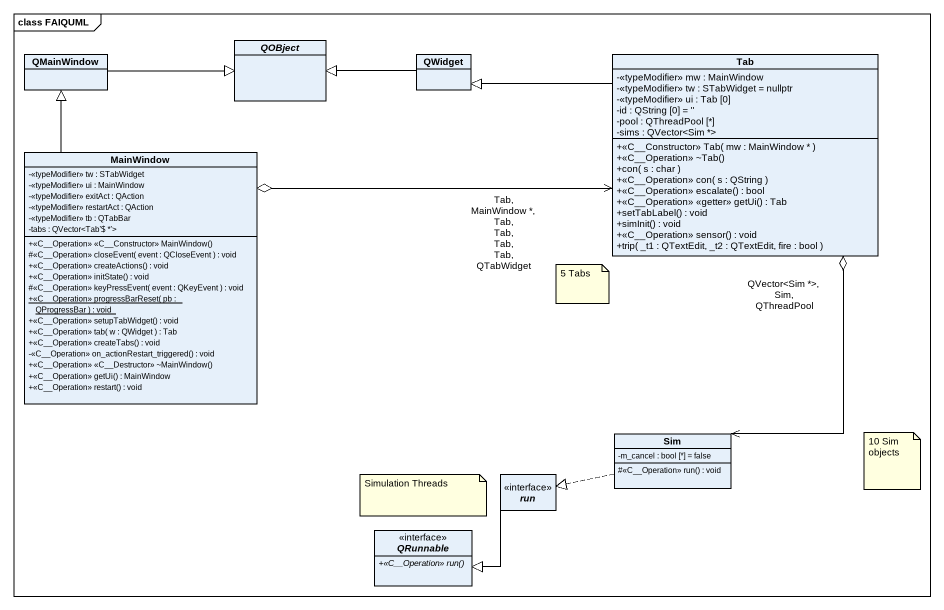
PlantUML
@startuml
mainframe class FAIQUML
hide circle
hide empty members
skinparam classAttributeIconSize 0
class QMainWindow
abstract class QOBject
class QWidget
class Tab {
  -<<typeModifier>> mw : MainWindow
  -<<typeModifier>> tw : STabWidget = nullptr
  -<<typeModifier>> ui : Tab [0]
  -id : QString [0] = ''
  -pool : QThreadPool [*]
  -sims : QVector<Sim *>
  +<<C__Constructor>> Tab( mw : MainWindow * )
  +<<C__Operation>> ~Tab()
  +con( s : char )
  +<<C__Operation>> con( s : QString )
  +<<C__Operation>> escalate() : bool
  +<<C__Operation>> <<getter>> getUi() : Tab
  +setTabLabel() : void
  +simInit() : void
  +<<C__Operation>> sensor() : void
  +trip( _t1 : QTextEdit, _t2 : QTextEdit, fire : bool )
}
class MainWindow {
  -<<typeModifier>> tw : STabWidget
  -<<typeModifier>> ui : MainWindow
  -<<typeModifier>> exitAct : QAction
  -<<typeModifier>> restartAct : QAction
  -<<typeModifier>> tb : QTabBar
  -tabs : QVector<Tab'$ *'>
  +<<C~__Operation>> <<C~__Constructor>> MainWindow()
  #<<C__Operation>> closeEvent( event : QCloseEvent ) : void
  +<<C__Operation>> createActions() : void
  +<<C__Operation>> initState() : void
  #<<C__Operation>> keyPressEvent( event : QKeyEvent ) : void
  {static} +<<C__Operation>> progressBarReset( pb : QProgressBar ) : void
  +<<C__Operation>> setupTabWidget() : void
  +<<C__Operation>> tab( w : QWidget ) : Tab
  +<<C__Operation>> createTabs() : void
  -<<C__Operation>> on_actionRestart_triggered() : void
  +<<C~__Operation>> <<C~__Destructor>> ~MainWindow()
  +<<C__Operation>> getUi() : MainWindow
  +<<C__Operation>> restart() : void
}
class Sim {
  -m_cancel : bool [*] = false
  #<<C__Operation>> run() : void
}
interface run
interface QRunnable {
  {abstract} +<<C__Operation>> run()
}
QMainWindow -right-|> QOBject
QWidget -left-|> QOBject
Tab -left-|> QWidget
Tab o--> Sim : QVector<Sim *>, Sim, QThreadPool
MainWindow -up-|> QMainWindow
MainWindow o-right-> Tab : Tab, MainWindow *, Tab, Tab, Tab, Tab, QTabWidget
Sim .left.|> run
run --|> QRunnable
note as N1
  5 Tabs
end note
note as N2
  10 Sim objects
end note
note as N3
  Simulation Threads
end note
@enduml
